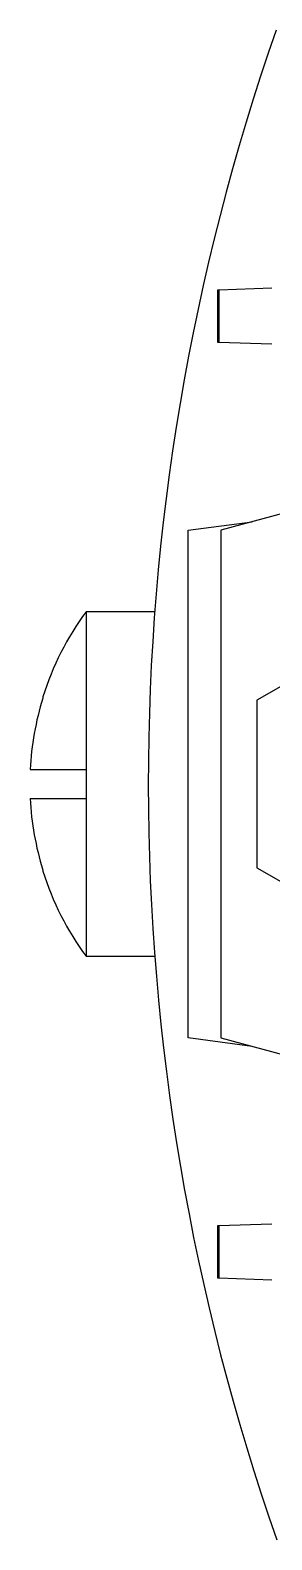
# Model space of a CAD drawing. Header units: millimetres. Extents: x 100 to 940, y 100 to 694.
# Drawn here: x 627.65 to 628.9, y 261 to 268.81 of the extents above; entities that cross this region are included whole.
import ezdxf

# ---------------------------------------------------------------- set-up
doc = ezdxf.new("R2010")
doc.units = ezdxf.units.MM

msp = doc.modelspace()

# ---------------------------------------------------------------- linework, layer by layer
at = {"color": 1, "linetype": 'Continuous'}
for p, q in [((628.6154, 267.4626), (628.6209, 267.4628)), ((628.6154, 267.191), (628.6154, 267.4626)), ((628.6209, 267.4628), (628.8959, 267.4724)), ((628.6209, 267.1908), (628.6154, 267.191)), ((628.8954, 267.1812), (628.6209, 267.1908)), ((630.1342, 266.6233), (628.6311, 266.2205)), ((628.4626, 266.2205), (628.7938, 266.2642)), ((628.4626, 263.5955), (628.4626, 266.2205)), ((628.6311, 266.2205), (628.6311, 263.5955)), ((628.2897, 265.7987), (627.9345, 265.7987)), ((627.9345, 265.7987), (627.9345, 264.983)), ((629.5686, 265.7741), (628.8186, 265.3411)), ((627.7108, 265.3589), (627.7108, 265.3527)), ((628.8186, 265.3411), (628.8186, 264.475)), ((627.6452, 264.983), (627.9345, 264.983)), ((627.9345, 264.983), (627.9345, 264.833)), ((627.6452, 264.833), (627.9345, 264.833)), ((627.9345, 264.833), (627.9345, 264.0174)), ((627.7108, 264.4634), (627.7108, 264.4571)), ((628.8186, 264.475), (629.5686, 264.042)), ((627.9345, 264.0174), (628.2897, 264.0174)), ((628.7938, 263.5519), (628.4626, 263.5955)), ((628.6311, 263.5955), (630.1342, 263.1928)), ((628.6154, 262.6251), (628.6209, 262.6253)), ((628.6154, 262.3535), (628.6154, 262.6251)), ((628.6209, 262.6253), (628.8954, 262.6349)), ((628.6209, 262.3533), (628.6154, 262.3535)), ((628.8959, 262.3437), (628.6209, 262.3533))]:
    msp.add_line(p, q, dxfattribs=at)
at = {"color": 1, "linetype": 'Continuous', "flags": 128}
for points in [[(628.6209, 267.4628), (628.6209, 267.3272), (628.6209, 267.2415), (628.6209, 267.1908)], [(628.6209, 262.6253), (628.6209, 262.5397), (628.6209, 262.4542), (628.6209, 262.3533)]]:
    msp.add_lwpolyline(points, dxfattribs=at)
at = {"color": 1, "linetype": 'Continuous'}
for centre, radius, start, end in [((640.0686, 264.908), 11.8125, 160.73689, 199.31556), ((629.1415, 264.908), 1.5, 143.57643, 162.5063), ((629.1415, 264.908), 1.4981, 162.73542, 177.13042), ((629.1415, 264.908), 1.4981, 182.86958, 197.26458), ((629.1415, 264.908), 1.5, 197.4937, 216.42357)]:
    msp.add_arc(centre, radius, start, end, dxfattribs=at)

doc.saveas('drawing.dxf')
